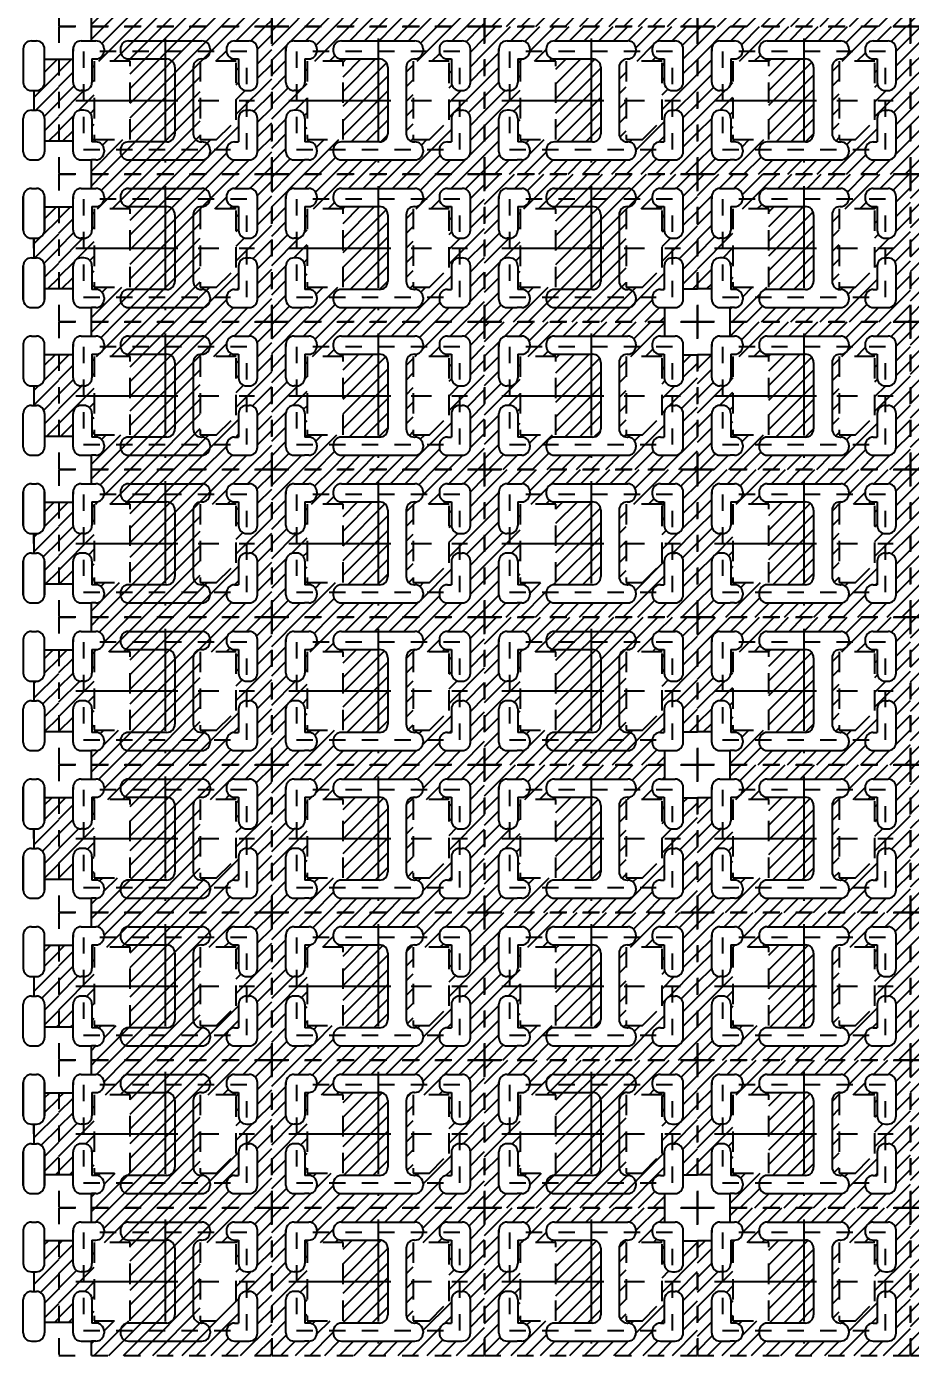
# Model space of a CAD drawing. Extents: x -1398 to -1114, y 27 to 158.
# Drawn here: x -1369.57 to -1364.15, y 110.47 to 118.61 of the extents above; entities that cross this region are included whole.
import ezdxf

# ---------------------------------------------------------------- set-up
doc = ezdxf.new("R2010")
doc.units = 0
doc.header["$LTSCALE"] = 0.5
for name, pattern in [('CENTER', [2, 1.25, -0.25, 0.25, -0.25]), ('HIDDEN', [0.375, 0.25, -0.125]), ('HIDDEN2', [0.1875, 0.125, -0.0625])]:
    doc.linetypes.add(name, pattern=pattern)
for name, color, linetype in [('B', 5, 'Continuous'), ('C', 1, 'CENTER'), ('DIM', 7, 'Continuous'), ('H', 4, 'HIDDEN'), ('hatch', 7, 'CENTER'), ('HATCH O-L', 7, 'HIDDEN2'), ('PACKAGE OL', 51, 'HIDDEN2'), ('圖', 7, 'Continuous')]:
    doc.layers.add(name, color=color, linetype=linetype)
doc.styles.get("Standard").update_dxf_attribs({"font": 'ROMANS.SHX'})
doc.dimstyles.new('DIM 1', dxfattribs={"dimtxt": 1.5, "dimasz": 1.5, "dimexe": 1.5, "dimexo": 1.5, "dimgap": 1.5, "dimtad": 0, "dimtih": 1, "dimtoh": 1, "dimdec": 4, "dimzin": 1, "dimdsep": 46, "dimtxsty": 'STANDARD', "dimcen": 1.5, "dimclrd": 256, "dimclre": 256, "dimclrt": 256, "dimadec": 0, "dimazin": 2, "dimtfac": 1, "dimtdec": 4, "dimtmove": 0, "dimatfit": 3, "dimfxl": 1, "dimarcsym": 0})

# ---------------------------------------------------------------- blocks, each defined once
blk = doc.blocks.new('*D8')
at = {"layer": 'Defpoints', "color": 0, "transparency": 16777216}
for p in [(51.7576, -773.8965), (9.0156, -811.3965), (22.5572, -811.3965)]:
    blk.add_point(p, dxfattribs=at)
at = {"layer": 'DIM', "lineweight": -2, "transparency": 16777216}
blk.add_line((21.0572, -811.3965), (9.0156, -811.3965), dxfattribs=at)
at = {"layer": 'DIM', "color": 0, "transparency": 16777216, "insert": (3.8013, -811.3965), "char_height": 1.5, "attachment_point": 5}
blk.add_mtext('37.500', dxfattribs=at)
blk = doc.blocks.new('*D11')
at = {"layer": 'Defpoints', "color": 0, "transparency": 16777216}
for p in [(51.7576, -773.8965), (9.1267, -797.6465), (17.8826, -797.6465)]:
    blk.add_point(p, dxfattribs=at)
at = {"layer": 'DIM', "lineweight": -2, "transparency": 16777216}
blk.add_line((16.3826, -797.6465), (9.1267, -797.6465), dxfattribs=at)
at = {"layer": 'DIM', "color": 0, "transparency": 16777216, "insert": (3.9124, -797.6465), "char_height": 1.5, "attachment_point": 5}
blk.add_mtext('23.750', dxfattribs=at)
blk = doc.blocks.new('*D12')
at = {"layer": 'Defpoints', "color": 0, "transparency": 16777216}
for p in [(51.7576, -773.8965), (8.9764, -803.8965), (17.8826, -803.8965)]:
    blk.add_point(p, dxfattribs=at)
at = {"layer": 'DIM', "lineweight": -2, "transparency": 16777216}
blk.add_line((16.3826, -803.8965), (8.9764, -803.8965), dxfattribs=at)
at = {"layer": 'DIM', "color": 0, "transparency": 16777216, "insert": (3.7621, -803.8965), "char_height": 1.5, "attachment_point": 5}
blk.add_mtext('30.000', dxfattribs=at)
blk = doc.blocks.new('*D13')
at = {"layer": 'Defpoints', "color": 0, "transparency": 16777216}
for p in [(51.7576, -773.8965), (8.8377, -818.8965), (17.8826, -818.8965)]:
    blk.add_point(p, dxfattribs=at)
at = {"layer": 'DIM', "lineweight": -2, "transparency": 16777216}
blk.add_line((16.3826, -818.8965), (8.8377, -818.8965), dxfattribs=at)
at = {"layer": 'DIM', "color": 0, "transparency": 16777216, "insert": (3.6234, -818.8965), "char_height": 1.5, "attachment_point": 5}
blk.add_mtext('45.000', dxfattribs=at)
blk = doc.blocks.new('*D14')
at = {"layer": 'Defpoints', "color": 0, "transparency": 16777216}
for p in [(51.7576, -773.8965), (9.1151, -825.1465), (17.8826, -825.1465)]:
    blk.add_point(p, dxfattribs=at)
at = {"layer": 'DIM', "lineweight": -2, "transparency": 16777216}
blk.add_line((16.3826, -825.1465), (9.1151, -825.1465), dxfattribs=at)
at = {"layer": 'DIM', "color": 0, "transparency": 16777216, "insert": (3.9008, -825.1465), "char_height": 1.5, "attachment_point": 5}
blk.add_mtext('51.250', dxfattribs=at)
blk = doc.blocks.new('*D15')
at = {"layer": 'Defpoints', "color": 0, "transparency": 16777216}
for p in [(51.7576, -773.8965), (8.9201, -841.1465), (17.8826, -841.1465)]:
    blk.add_point(p, dxfattribs=at)
at = {"layer": 'DIM', "lineweight": -2, "transparency": 16777216}
blk.add_line((16.3826, -841.1465), (8.9201, -841.1465), dxfattribs=at)
at = {"layer": 'DIM', "color": 0, "transparency": 16777216, "insert": (3.7416, -841.1465), "char_height": 1.5, "attachment_point": 5}
blk.add_mtext('67.250', dxfattribs=at)
blk = doc.blocks.new('*D16')
at = {"layer": 'Defpoints', "color": 0, "transparency": 16777216}
for p in [(51.7576, -773.8965), (9.1656, -848.8965), (50.7576, -848.8965)]:
    blk.add_point(p, dxfattribs=at)
at = {"layer": 'DIM', "lineweight": -2, "transparency": 16777216}
blk.add_line((49.2576, -848.8965), (9.1656, -848.8965), dxfattribs=at)
at = {"layer": 'DIM', "color": 0, "transparency": 16777216, "insert": (3.9513, -848.8965), "char_height": 1.5, "attachment_point": 5}
blk.add_mtext('75.000', dxfattribs=at)
blk = doc.blocks.new('*D30')
at = {"layer": 'Defpoints', "color": 0, "transparency": 16777216}
for p in [(51.7576, -773.8965), (18.7716, -850.3965), (8.9155, -851.7467)]:
    blk.add_point(p, dxfattribs=at)
at = {"layer": 'DIM', "lineweight": -2, "transparency": 16777216}
for p, q in [((14.9155, -850.3965), (11.9155, -851.7467)), ((17.2716, -850.3965), (14.9155, -850.3965)), ((11.9155, -851.7467), (8.9155, -851.7467))]:
    blk.add_line(p, q, dxfattribs=at)
at = {"layer": 'DIM', "transparency": 16777216, "insert": (3.7012, -851.7467), "char_height": 1.5, "attachment_point": 5}
blk.add_mtext('76.500', dxfattribs=at)
blk = doc.blocks.new('DFN1006-2L PACKAGE')
at = {"layer": 'hatch'}
h = blk.add_hatch(dxfattribs=at)
h.set_pattern_fill('ANSI31', color=256, scale=0.02)
h.set_pattern_definition([(45, (528.53349, -41.65396), (-0.0449012806, 0.0449012806), [])])
h.paths.add_polyline_path([(1.2048, 0.1016), (-0.1, 0.1016), (-0.1, -0.8032), (1.2048, -0.8032)])
h.paths.add_polyline_path([(0.0374, -0.4108), (0.0534, -0.4108, -0.414214), (0.1034, -0.4608), (0.1034, -0.6048), (0.1274, -0.6048, -0.414214), (0.1774, -0.6548), (0.1774, -0.6658, -0.414214), (0.1274, -0.7158), (0.1, -0.7158), (0.0374, -0.7158, -0.414214), (-0.0126, -0.6658), (-0.0126, -0.4608, -0.414214)], flags=16)
h.paths.add_polyline_path([(-0.0126, -0.2408), (-0.0126, -0.0358, -0.414214), (0.0374, 0.0142), (0.1274, 0.0142, -0.414214), (0.1774, -0.0358), (0.1774, -0.0468, -0.414214), (0.1274, -0.0968), (0.1034, -0.0968), (0.1034, -0.2408, -0.414214), (0.0534, -0.2908), (0.0374, -0.2908, -0.414214)], flags=16)
h.paths.add_polyline_path([(0.1174, -0.1108), (0.3374, -0.1108), (0.3374, -0.5908), (0.1174, -0.5908)], flags=16)
h.paths.add_polyline_path([(0.3274, -0.6048), (0.5614, -0.6048, 0.414214), (0.6114, -0.5548), (0.6114, -0.1468, 0.414214), (0.5614, -0.0968), (0.3274, -0.0968, -0.414214), (0.2774, -0.0468), (0.2774, -0.0358, -0.414214), (0.3274, 0.0142), (0.7774, 0.0142, -0.414214), (0.8274, -0.0358), (0.8274, -0.0468, -0.414214), (0.7774, -0.0968), (0.7744, -0.0968, 0.414214), (0.7244, -0.1468), (0.7244, -0.5548, 0.423299), (0.7759, -0.6048, -0.423025), (0.8274, -0.6548), (0.8274, -0.6658, -0.414214), (0.7774, -0.7158), (0.3274, -0.7158, -0.414214), (0.2774, -0.6658), (0.2774, -0.6548, -0.414214)], flags=16)
h.paths.add_polyline_path([(0.7674, -0.1108), (0.9874, -0.1108), (0.9874, -0.4706), (0.8674, -0.5906), (0.7674, -0.5906)], flags=16)
h.paths.add_polyline_path([(0.9774, -0.6048), (1.0014, -0.6048), (1.0014, -0.4608, -0.414214), (1.0514, -0.4108), (1.0674, -0.4108, -0.414214), (1.1174, -0.4608), (1.1174, -0.6658, -0.414214), (1.0674, -0.7158), (1.0048, -0.7158), (0.9774, -0.7158, -0.414214), (0.9274, -0.6658), (0.9274, -0.6548, -0.414214)], flags=16)
h.paths.add_polyline_path([(0.9274, -0.0468), (0.9274, -0.0358, -0.414214), (0.9774, 0.0142), (1.0674, 0.0142, -0.414214), (1.1174, -0.0358), (1.1174, -0.2408, -0.414214), (1.0674, -0.2908), (1.0514, -0.2908, -0.414214), (1.0014, -0.2408), (1.0014, -0.0968), (0.9774, -0.0968, -0.414214)], flags=16)
at = {"layer": 'B'}
for p, q in [((0.0374, 0.0142), (0.1274, 0.0142)), ((0.3274, 0.0142), (0.7774, 0.0142)), ((0.9774, 0.0142), (1.0674, 0.0142)), ((-0.0126, -0.2408), (-0.0126, -0.0358)), ((-0.0126, -0.0358), (-0.0126, -0.05)), ((0.1774, -0.0358), (0.1774, -0.0468)), ((0.2774, -0.0358), (0.2774, -0.0468)), ((0.8274, -0.0358), (0.8274, -0.0468)), ((0.9274, -0.0358), (0.9274, -0.0468)), ((1.1174, -0.2408), (1.1174, -0.0358)), ((0.1034, -0.0968), (0.1034, -0.2408)), ((0.1034, -0.0968), (0.1274, -0.0968)), ((0.3274, -0.0968), (0.5614, -0.0968)), ((0.6114, -0.1468), (0.6114, -0.5548)), ((0.7244, -0.1468), (0.7244, -0.5548)), ((0.7744, -0.0968), (0.7774, -0.0968)), ((0.9774, -0.0968), (1.0014, -0.0968)), ((1.0014, -0.0968), (1.0014, -0.2408)), ((0.0534, -0.2908), (0.0374, -0.2908)), ((0.0524, -0.2908), (0.0524, -0.2908)), ((1.0514, -0.2908), (1.0674, -0.2908)), ((1.0524, -0.2908), (1.0524, -0.2908)), ((-0.0126, -0.6658), (-0.0126, -0.4608)), ((0.0534, -0.4108), (0.0374, -0.4108)), ((0.0524, -0.4108), (0.0524, -0.4108)), ((0.1034, -0.4608), (0.1034, -0.6048)), ((1.0014, -0.4608), (1.0014, -0.6048)), ((1.0514, -0.4108), (1.0674, -0.4108)), ((1.0524, -0.4108), (1.0524, -0.4108)), ((1.1174, -0.6658), (1.1174, -0.4608)), ((0.1274, -0.6048), (0.1034, -0.6048)), ((0.5614, -0.6048), (0.3274, -0.6048)), ((0.7744, -0.6048), (0.7774, -0.6048)), ((0.9774, -0.6048), (1.0014, -0.6048)), ((0.0374, -0.7158), (0.1, -0.7158)), ((0.1274, -0.7158), (0.1, -0.7158)), ((0.1774, -0.6548), (0.1774, -0.6658)), ((0.2774, -0.6548), (0.2774, -0.6658)), ((0.3274, -0.7158), (0.7774, -0.7158)), ((0.8274, -0.6548), (0.8274, -0.6658)), ((0.9274, -0.6548), (0.9274, -0.6658)), ((0.9774, -0.7158), (1.0048, -0.7158)), ((1.0048, -0.7158), (1.0674, -0.7158))]:
    blk.add_line(p, q, dxfattribs=at)
for centre, start, end in [((0.0374, -0.0358), 90, 180), ((0.1274, -0.0358), 0, 90), ((0.3274, -0.0358), 90, 180), ((0.7774, -0.0358), 0, 90), ((0.9774, -0.0358), 90, 180), ((1.0674, -0.0358), 0, 90), ((0.1274, -0.0468), 270, 0), ((0.3274, -0.0468), 180, 270), ((0.7774, -0.0468), 270, 0), ((0.9774, -0.0468), 180, 270), ((0.5614, -0.1468), 0, 90), ((0.7744, -0.1468), 90, 180), ((0.0374, -0.2408), 180, 270), ((0.0534, -0.2408), 270, 0), ((1.0514, -0.2408), 180, 270), ((1.0674, -0.2408), 270, 0), ((0.0374, -0.4608), 90, 180), ((0.0534, -0.4608), 0, 90), ((1.0514, -0.4608), 90, 180), ((1.0674, -0.4608), 0, 90), ((0.5614, -0.5548), 270, 0), ((0.7744, -0.5548), 180, 270), ((0.1274, -0.6548), 0, 90), ((0.3274, -0.6548), 90, 180), ((0.7774, -0.6548), 0, 90), ((0.9774, -0.6548), 90, 180), ((0.0374, -0.6658), 180, 270), ((0.1274, -0.6658), 270, 0), ((0.3274, -0.6658), 180, 270), ((0.7774, -0.6658), 270, 0), ((0.9774, -0.6658), 180, 270), ((1.0674, -0.6658), 270, 0)]:
    blk.add_arc(centre, 0.05, start, end, dxfattribs=at)
at = {"layer": 'C'}
for p, q in [((0.5524, 0.0294), (0.5524, -0.731)), ((0.0048, -0.3508), (1.1, -0.3508))]:
    blk.add_line(p, q, dxfattribs=at)
at = {"layer": 'H'}
for points in [[(0.3374, -0.5908), (0.3374, -0.1108), (0.1174, -0.1108), (0.1174, -0.5908)], [(0.8674, -0.5906), (0.9874, -0.4706), (0.9874, -0.1108), (0.7674, -0.1108), (0.7674, -0.5906)]]:
    blk.add_lwpolyline(points, close=True, dxfattribs=at)
at = {"layer": 'HATCH O-L'}
blk.add_lwpolyline([(-0.1, 0.1016), (-0.1, -0.8032), (1.2048, -0.8032), (1.2048, 0.1016), (-0.1, 0.1016)], dxfattribs=at)
at = {"layer": 'PACKAGE OL'}
blk.add_lwpolyline([(1.0524, -0.6508), (1.0524, -0.0508), (0.0524, -0.0508), (0.0524, -0.6508)], close=True, dxfattribs=at)
blk = doc.blocks.new('DFN1006-2L VER BAR')
at = {"layer": 'hatch'}
h = blk.add_hatch(dxfattribs=at)
h.set_pattern_fill('ANSI31', color=256, scale=0.02)
h.set_pattern_definition([(45, (1371.827285, -129.640526), (-0.0449012806, 0.0449012806), [])])
h.paths.add_polyline_path([(2.4548, 0.5298), (2.3674, 0.5298), (2.3674, 0.389, -0.414214), (2.3174, 0.339), (2.3024, 0.339), (2.3024, 0.219), (2.3174, 0.219, -0.414214), (2.3674, 0.169), (2.3674, 0.0282), (2.4548, 0.0282)])
h.paths.add_polyline_path([(2.4548, -0.375), (2.3674, -0.375), (2.3674, -0.5158, -0.414214), (2.3174, -0.5658), (2.3024, -0.5658), (2.3024, -0.6858), (2.3174, -0.6858, -0.414214), (2.3674, -0.7358), (2.3674, -0.8766), (2.4548, -0.8766)])
h.paths.add_polyline_path([(2.4548, -1.2798), (2.3674, -1.2798), (2.3674, -1.4206, -0.414214), (2.3174, -1.4706), (2.3024, -1.4706), (2.3024, -1.5906), (2.3174, -1.5906, -0.414214), (2.3674, -1.6406), (2.3674, -1.7814), (2.4548, -1.7814)])
at = {"layer": 'B'}
for p, q in [((2.2374, 0.594), (2.2374, 0.389)), ((2.2874, 0.644), (2.3174, 0.644)), ((2.3674, 0.594), (2.3674, 0.389)), ((2.2874, 0.339), (2.3174, 0.339)), ((2.3024, 0.279), (2.3024, 0.339)), ((2.2374, 0.169), (2.2374, -0.036)), ((2.2874, 0.219), (2.3174, 0.219)), ((2.3674, 0.169), (2.3674, -0.036)), ((0, -1.3516), (0, 0.1)), ((0.5, 0.1), (0, 0.1)), ((0.5, -1.3516), (0.5, 0.1)), ((-0.25, 0.0016), (-1, 0.0016)), ((-1, -0.3484), (-1, 0.0016)), ((-0.25, -0.3484), (-0.25, 0.0016)), ((0.9, 0.0016), (1.4, 0.0016)), ((2.2874, -0.086), (2.3174, -0.086)), ((2.2374, -0.3108), (2.2374, -0.5158)), ((2.2874, -0.2608), (2.3174, -0.2608)), ((2.3674, -0.5158), (2.3674, -0.3108)), ((-0.25, -0.3484), (-1, -0.3484)), ((0.9, -0.3484), (1.4, -0.3484)), ((1.9548, -0.5158), (0.9, -0.5158)), ((0.9, -0.5158), (0.9, -0.7358)), ((1.9548, -0.5158), (1.9548, -0.7358)), ((2.2874, -0.5658), (2.3174, -0.5658)), ((2.2874, -0.6858), (2.3174, -0.6858)), ((1.9548, -0.7358), (0.9, -0.7358)), ((2.2374, -0.9408), (2.2374, -0.7358)), ((2.3674, -0.7358), (2.3674, -0.9408)), ((-1, -1.2532), (-1, -0.9032)), ((-0.25, -0.9032), (-1, -0.9032)), ((-0.25, -1.2532), (-0.25, -0.9032)), ((0.9, -0.9032), (1.4, -0.9032)), ((2.2874, -0.9908), (2.3174, -0.9908)), ((2.2374, -1.4206), (2.2374, -1.2156)), ((2.2874, -1.1656), (2.3174, -1.1656)), ((2.3674, -1.4206), (2.3674, -1.2156)), ((-0.25, -1.2532), (-1, -1.2532)), ((0.9, -1.2532), (1.4, -1.2532)), ((0.5, -1.3516), (0, -1.3516)), ((2.2874, -1.4706), (2.3174, -1.4706)), ((2.2874, -1.5906), (2.3174, -1.5906)), ((2.2374, -1.8456), (2.2374, -1.6406)), ((2.3674, -1.8456), (2.3674, -1.6406)), ((2.2874, -1.8956), (2.3174, -1.8956))]:
    blk.add_line(p, q, dxfattribs=at)
for centre, radius, start, end in [((2.2874, 0.594), 0.05, 90, 180), ((2.3174, 0.594), 0.05, 0, 90), ((2.3174, 0.594), 0.05, 0, 90), ((2.2874, 0.389), 0.05, 180, 270), ((2.3174, 0.389), 0.05, 270, 0), ((2.2874, 0.169), 0.05, 90, 180), ((2.3174, 0.169), 0.05, 0, 90), ((0.9, -0.1734), 0.175, 90, 270), ((1.4, -0.1734), 0.175, 270, 90), ((2.2874, -0.036), 0.05, 180, 270), ((2.3174, -0.036), 0.05, 270, 0), ((2.2874, -0.3108), 0.05, 90, 180), ((2.3174, -0.3108), 0.05, 0, 90), ((2.2874, -0.5158), 0.05, 180, 270), ((2.3174, -0.5158), 0.05, 270, 0), ((2.2874, -0.7358), 0.05, 90, 180), ((2.3174, -0.7358), 0.05, 0, 90), ((0.9, -1.0782), 0.175, 90, 270), ((1.4, -1.0782), 0.175, 270, 90), ((2.2874, -0.9408), 0.05, 180, 270), ((2.3174, -0.9408), 0.05, 270, 0), ((2.2874, -1.2156), 0.05, 90, 180), ((2.3174, -1.2156), 0.05, 0, 90), ((2.2874, -1.4206), 0.05, 180, 270), ((2.3174, -1.4206), 0.05, 270, 0), ((2.2874, -1.6406), 0.05, 90, 180), ((2.3174, -1.6406), 0.05, 0, 90), ((2.2874, -1.8456), 0.05, 180, 270), ((2.3174, -1.8456), 0.05, 270, 0), ((2.3174, -1.8456), 0.05, 270, 0)]:
    blk.add_arc(centre, radius, start, end, dxfattribs=at)
at = {"layer": 'H'}
for p, q in [((2.4548, 0.5298), (2.3674, 0.5298)), ((2.3024, 0.339), (2.3024, 0.219)), ((2.4548, 0.0282), (2.3674, 0.0282)), ((2.4548, -0.375), (2.3674, -0.375)), ((2.3024, -0.5658), (2.3024, -0.6858)), ((2.4548, -0.8766), (2.3674, -0.8766)), ((2.4548, -1.2798), (2.3674, -1.2798)), ((2.3024, -1.4706), (2.3024, -1.5906)), ((2.4548, -1.7814), (2.3674, -1.7814))]:
    blk.add_line(p, q, dxfattribs=at)
blk = doc.blocks.new('2 R- SIDE CROSS REF')
at = {"layer": 'hatch'}
h = blk.add_hatch(dxfattribs=at)
h.set_pattern_fill('ANSI31', color=256, scale=0.02)
h.set_pattern_definition([(45, (581.53627, -36.8985), (-0.0449012806, 0.0449012806), [])])
h.paths.add_polyline_path([(-0.4524, 0.4524), (-0.4524, 0.365), (-0.425, 0.365, -0.414214), (-0.375, 0.315), (-0.375, 0.304, -0.414214), (-0.425, 0.254), (-0.449, 0.254), (-0.449, 0.11, -0.414214), (-0.499, 0.06), (-0.515, 0.06, -0.414214), (-0.565, 0.11), (-0.565, 0.2508), (-0.6524, 0.2508), (-0.6524, -0.2508), (-0.565, -0.2508), (-0.565, -0.11, -0.414214), (-0.515, -0.06), (-0.499, -0.06, -0.414214), (-0.449, -0.11), (-0.449, -0.254), (-0.425, -0.254, -0.414214), (-0.375, -0.304), (-0.375, -0.315, -0.414214), (-0.425, -0.365), (-0.4524, -0.365), (-0.4524, -0.4524), (0.6524, -0.4524), (0.6524, 0.4524)])
h.paths.add_polyline_path([(-0.215, 0.24), (-0.215, -0.24), (-0.435, -0.24), (-0.435, 0.24)], flags=16)
h.paths.add_polyline_path([(0.215, 0.24), (0.435, 0.24), (0.435, -0.1197), (0.315, -0.2397), (0.215, -0.2397)], flags=16)
h.paths.add_polyline_path([(0.425, 0.365), (0.515, 0.365, -0.414214), (0.565, 0.315), (0.565, 0.11, -0.414214), (0.515, 0.06), (0.499, 0.06, -0.414214), (0.449, 0.11), (0.449, 0.254), (0.425, 0.254, -0.414214), (0.375, 0.304), (0.375, 0.315, -0.414214)], flags=16)
h.paths.add_polyline_path([(0.499, -0.06), (0.515, -0.06, -0.414214), (0.565, -0.11), (0.565, -0.315, -0.414214), (0.515, -0.365), (0.4524, -0.365), (0.425, -0.365, -0.414214), (0.375, -0.315), (0.375, -0.304, -0.414214), (0.425, -0.254), (0.449, -0.254), (0.449, -0.11, -0.414214)], flags=16)
at = {"layer": 'B'}
for p, q in [((-0.515, 0.365), (-0.425, 0.365)), ((-0.225, 0.365), (0.225, 0.365)), ((0.425, 0.365), (0.515, 0.365)), ((-0.565, 0.11), (-0.565, 0.315)), ((-0.565, 0.315), (-0.565, 0.3008)), ((-0.449, 0.254), (-0.449, 0.11)), ((-0.449, 0.254), (-0.425, 0.254)), ((-0.375, 0.315), (-0.375, 0.304)), ((-0.275, 0.315), (-0.275, 0.304)), ((-0.225, 0.254), (0.009, 0.254)), ((0.222, 0.254), (0.225, 0.254)), ((0.275, 0.315), (0.275, 0.304)), ((0.375, 0.315), (0.375, 0.304)), ((0.425, 0.254), (0.449, 0.254)), ((0.449, 0.254), (0.449, 0.11)), ((0.565, 0.11), (0.565, 0.315)), ((0.059, 0.204), (0.059, -0.204)), ((0.172, 0.204), (0.172, -0.204)), ((-0.499, 0.06), (-0.515, 0.06)), ((-0.5, 0.06), (-0.5, 0.06)), ((0.499, 0.06), (0.515, 0.06)), ((0.5, 0.06), (0.5, 0.06)), ((-0.499, -0.06), (-0.515, -0.06)), ((-0.5, -0.06), (-0.5, -0.06)), ((0.499, -0.06), (0.515, -0.06)), ((0.5, -0.06), (0.5, -0.06)), ((-0.565, -0.315), (-0.565, -0.11)), ((-0.449, -0.11), (-0.449, -0.254)), ((0.449, -0.11), (0.449, -0.254)), ((0.565, -0.315), (0.565, -0.11)), ((-0.425, -0.254), (-0.449, -0.254)), ((-0.375, -0.304), (-0.375, -0.315)), ((-0.275, -0.304), (-0.275, -0.315)), ((0.009, -0.254), (-0.225, -0.254)), ((0.222, -0.254), (0.225, -0.254)), ((0.275, -0.304), (0.275, -0.315)), ((0.375, -0.304), (0.375, -0.315)), ((0.425, -0.254), (0.449, -0.254)), ((-0.515, -0.365), (-0.4524, -0.365)), ((-0.425, -0.365), (-0.4524, -0.365)), ((-0.225, -0.365), (0.225, -0.365)), ((0.425, -0.365), (0.4524, -0.365)), ((0.4524, -0.365), (0.515, -0.365))]:
    blk.add_line(p, q, dxfattribs=at)
for centre, start, end in [((-0.515, 0.315), 90, 180), ((-0.425, 0.315), 0, 90), ((-0.225, 0.315), 90, 180), ((0.225, 0.315), 0, 90), ((0.425, 0.315), 90, 180), ((0.515, 0.315), 0, 90), ((-0.425, 0.304), 270, 0), ((-0.225, 0.304), 180, 270), ((0.009, 0.204), 0, 90), ((0.222, 0.204), 90, 180), ((0.225, 0.304), 270, 0), ((0.425, 0.304), 180, 270), ((-0.515, 0.11), 180, 270), ((-0.499, 0.11), 270, 0), ((0.499, 0.11), 180, 270), ((0.515, 0.11), 270, 0), ((-0.515, -0.11), 90, 180), ((-0.499, -0.11), 0, 90), ((0.499, -0.11), 90, 180), ((0.515, -0.11), 0, 90), ((0.009, -0.204), 270, 0), ((0.222, -0.204), 180, 270), ((-0.515, -0.315), 180, 270), ((-0.425, -0.304), 0, 90), ((-0.425, -0.315), 270, 0), ((-0.225, -0.304), 90, 180), ((-0.225, -0.315), 180, 270), ((0.225, -0.304), 0, 90), ((0.225, -0.315), 270, 0), ((0.425, -0.304), 90, 180), ((0.425, -0.315), 180, 270), ((0.515, -0.315), 270, 0)]:
    blk.add_arc(centre, 0.05, start, end, dxfattribs=at)
at = {"layer": 'C'}
for p, q in [((0, 0.3802), (0, -0.3802)), ((-0.5476, 0), (0.5476, 0))]:
    blk.add_line(p, q, dxfattribs=at)
at = {"layer": 'H', "color": 6}
for p, q in [((-0.4524, 0.365), (-0.4524, 0.4524)), ((-0.565, 0.2508), (-0.6524, 0.2508)), ((-0.565, -0.2508), (-0.6524, -0.2508)), ((-0.4524, -0.4524), (-0.4524, -0.365))]:
    blk.add_line(p, q, dxfattribs=at)
at = {"layer": 'H'}
for points in [[(-0.215, -0.24), (-0.215, 0.24), (-0.435, 0.24), (-0.435, -0.24)], [(0.315, -0.2397), (0.435, -0.1197), (0.435, 0.24), (0.215, 0.24), (0.215, -0.2397)]]:
    blk.add_lwpolyline(points, close=True, dxfattribs=at)
at = {"layer": 'HATCH O-L'}
blk.add_lwpolyline([(-0.6524, 0.4524), (-0.6524, -0.4524), (0.6524, -0.4524), (0.6524, 0.4524), (-0.6524, 0.4524)], dxfattribs=at)
at = {"layer": 'PACKAGE OL'}
blk.add_lwpolyline([(0.5, -0.3), (0.5, 0.3), (-0.5, 0.3), (-0.5, -0.3)], close=True, dxfattribs=at)
blk = doc.blocks.new('UPPER RIGHT CROSS')
at = {"layer": 'hatch'}
h = blk.add_hatch(dxfattribs=at)
h.set_pattern_fill('ANSI31', color=256, scale=0.02)
h.set_pattern_definition([(45, (579.97371, -40.20884), (-0.0449012806, 0.0449012806), [])])
h.paths.add_polyline_path([(-0.6524, 0.4524), (-0.6524, -0.4524), (0.6524, -0.4524), (0.6524, 0.2508), (0.565, 0.2508), (0.565, 0.11, -0.414214), (0.515, 0.06), (0.499, 0.06, -0.414214), (0.449, 0.11), (0.449, 0.254), (0.425, 0.254, -0.414214), (0.375, 0.304), (0.375, 0.315, -0.414214), (0.425, 0.365), (0.4524, 0.365), (0.4524, 0.4524)])
h.paths.add_polyline_path([(-0.375, 0.315), (-0.375, 0.304, -0.414214), (-0.425, 0.254), (-0.449, 0.254), (-0.449, 0.11, -0.414214), (-0.499, 0.06), (-0.515, 0.06, -0.414214), (-0.565, 0.11), (-0.565, 0.315, -0.414214), (-0.515, 0.365), (-0.425, 0.365, -0.414214)], flags=16)
h.paths.add_polyline_path([(-0.225, 0.365), (0.225, 0.365, -0.414214), (0.275, 0.315), (0.275, 0.304, -0.414214), (0.225, 0.254), (0.222, 0.254, 0.414214), (0.172, 0.204), (0.172, -0.204, 0.423299), (0.2235, -0.254, -0.423025), (0.275, -0.304), (0.275, -0.315, -0.414214), (0.225, -0.365), (-0.225, -0.365, -0.414214), (-0.275, -0.315), (-0.275, -0.304, -0.414214), (-0.225, -0.254), (0.009, -0.254, 0.414214), (0.059, -0.204), (0.059, 0.204, 0.414214), (0.009, 0.254), (-0.225, 0.254, -0.414214), (-0.275, 0.304), (-0.275, 0.315, -0.414214)], flags=16)
h.paths.add_polyline_path([(-0.215, 0.24), (-0.215, -0.24), (-0.435, -0.24), (-0.435, 0.24)], flags=16)
h.paths.add_polyline_path([(-0.449, -0.11), (-0.449, -0.254), (-0.425, -0.254, -0.414214), (-0.375, -0.304), (-0.375, -0.315, -0.414214), (-0.425, -0.365), (-0.4524, -0.365), (-0.515, -0.365, -0.414214), (-0.565, -0.315), (-0.565, -0.11, -0.414214), (-0.515, -0.06), (-0.499, -0.06, -0.414214)], flags=16)
h.paths.add_polyline_path([(0.215, 0.24), (0.435, 0.24), (0.435, -0.1197), (0.315, -0.2397), (0.215, -0.2397)], flags=16)
h.paths.add_polyline_path([(0.499, -0.06), (0.515, -0.06, -0.414214), (0.565, -0.11), (0.565, -0.315, -0.414214), (0.515, -0.365), (0.4524, -0.365), (0.425, -0.365, -0.414214), (0.375, -0.315), (0.375, -0.304, -0.414214), (0.425, -0.254), (0.449, -0.254), (0.449, -0.11, -0.414214)], flags=16)
at = {"layer": 'B'}
for p, q in [((-0.515, 0.365), (-0.425, 0.365)), ((-0.225, 0.365), (0.225, 0.365)), ((0.425, 0.365), (0.515, 0.365)), ((-0.565, 0.11), (-0.565, 0.315)), ((-0.565, 0.315), (-0.565, 0.3008)), ((-0.449, 0.254), (-0.449, 0.11)), ((-0.449, 0.254), (-0.425, 0.254)), ((-0.375, 0.315), (-0.375, 0.304)), ((-0.275, 0.315), (-0.275, 0.304)), ((-0.225, 0.254), (0.009, 0.254)), ((0.222, 0.254), (0.225, 0.254)), ((0.275, 0.315), (0.275, 0.304)), ((0.375, 0.315), (0.375, 0.304)), ((0.425, 0.254), (0.449, 0.254)), ((0.449, 0.254), (0.449, 0.11)), ((0.565, 0.11), (0.565, 0.315)), ((0.059, 0.204), (0.059, -0.204)), ((0.172, 0.204), (0.172, -0.204)), ((-0.499, 0.06), (-0.515, 0.06)), ((-0.5, 0.06), (-0.5, 0.06)), ((0.499, 0.06), (0.515, 0.06)), ((0.5, 0.06), (0.5, 0.06)), ((-0.499, -0.06), (-0.515, -0.06)), ((-0.5, -0.06), (-0.5, -0.06)), ((0.499, -0.06), (0.515, -0.06)), ((0.5, -0.06), (0.5, -0.06)), ((-0.565, -0.315), (-0.565, -0.11)), ((-0.449, -0.11), (-0.449, -0.254)), ((0.449, -0.11), (0.449, -0.254)), ((0.565, -0.315), (0.565, -0.11)), ((-0.425, -0.254), (-0.449, -0.254)), ((-0.375, -0.304), (-0.375, -0.315)), ((-0.275, -0.304), (-0.275, -0.315)), ((0.009, -0.254), (-0.225, -0.254)), ((0.222, -0.254), (0.225, -0.254)), ((0.275, -0.304), (0.275, -0.315)), ((0.375, -0.304), (0.375, -0.315)), ((0.425, -0.254), (0.449, -0.254)), ((-0.515, -0.365), (-0.4524, -0.365)), ((-0.425, -0.365), (-0.4524, -0.365)), ((-0.225, -0.365), (0.225, -0.365)), ((0.425, -0.365), (0.4524, -0.365)), ((0.4524, -0.365), (0.515, -0.365))]:
    blk.add_line(p, q, dxfattribs=at)
for centre, start, end in [((-0.515, 0.315), 90, 180), ((-0.425, 0.315), 0, 90), ((-0.225, 0.315), 90, 180), ((0.225, 0.315), 0, 90), ((0.425, 0.315), 90, 180), ((0.515, 0.315), 0, 90), ((-0.425, 0.304), 270, 0), ((-0.225, 0.304), 180, 270), ((0.009, 0.204), 0, 90), ((0.222, 0.204), 90, 180), ((0.225, 0.304), 270, 0), ((0.425, 0.304), 180, 270), ((-0.515, 0.11), 180, 270), ((-0.499, 0.11), 270, 0), ((0.499, 0.11), 180, 270), ((0.515, 0.11), 270, 0), ((-0.515, -0.11), 90, 180), ((-0.499, -0.11), 0, 90), ((0.499, -0.11), 90, 180), ((0.515, -0.11), 0, 90), ((0.009, -0.204), 270, 0), ((0.222, -0.204), 180, 270), ((-0.515, -0.315), 180, 270), ((-0.425, -0.304), 0, 90), ((-0.425, -0.315), 270, 0), ((-0.225, -0.304), 90, 180), ((-0.225, -0.315), 180, 270), ((0.225, -0.304), 0, 90), ((0.225, -0.315), 270, 0), ((0.425, -0.304), 90, 180), ((0.425, -0.315), 180, 270), ((0.515, -0.315), 270, 0)]:
    blk.add_arc(centre, 0.05, start, end, dxfattribs=at)
at = {"layer": 'C'}
for p, q in [((0, 0.3802), (0, -0.3802)), ((-0.5476, 0), (0.5476, 0))]:
    blk.add_line(p, q, dxfattribs=at)
at = {"layer": 'H', "color": 6}
for p, q in [((0.4524, 0.365), (0.4524, 0.4524)), ((0.565, 0.2508), (0.6524, 0.2508))]:
    blk.add_line(p, q, dxfattribs=at)
at = {"layer": 'H'}
for points in [[(-0.215, -0.24), (-0.215, 0.24), (-0.435, 0.24), (-0.435, -0.24)], [(0.315, -0.2397), (0.435, -0.1197), (0.435, 0.24), (0.215, 0.24), (0.215, -0.2397)]]:
    blk.add_lwpolyline(points, close=True, dxfattribs=at)
at = {"layer": 'HATCH O-L'}
blk.add_lwpolyline([(-0.6524, 0.4524), (-0.6524, -0.4524), (0.6524, -0.4524), (0.6524, 0.4524), (-0.6524, 0.4524)], dxfattribs=at)
at = {"layer": 'PACKAGE OL'}
blk.add_lwpolyline([(0.5, -0.3), (0.5, 0.3), (-0.5, 0.3), (-0.5, -0.3)], close=True, dxfattribs=at)
blk = doc.blocks.new('UPPER LEFT CROSS')
at = {"layer": 'hatch'}
h = blk.add_hatch(dxfattribs=at)
h.set_pattern_fill('ANSI31', color=256, scale=0.02)
h.set_pattern_definition([(45, (581.53627, -40.20884), (-0.0449012806, 0.0449012806), [])])
h.paths.add_polyline_path([(-0.4524, 0.4524), (-0.4524, 0.365), (-0.425, 0.365, -0.414214), (-0.375, 0.315), (-0.375, 0.304, -0.414214), (-0.425, 0.254), (-0.449, 0.254), (-0.449, 0.11, -0.414214), (-0.499, 0.06), (-0.515, 0.06, -0.414214), (-0.565, 0.11), (-0.565, 0.2508), (-0.6524, 0.2508), (-0.6524, -0.4524), (0.6524, -0.4524), (0.6524, 0.4524)])
h.paths.add_polyline_path([(-0.225, 0.365), (0.225, 0.365, -0.414214), (0.275, 0.315), (0.275, 0.304, -0.414214), (0.225, 0.254), (0.222, 0.254, 0.414214), (0.172, 0.204), (0.172, -0.204, 0.423299), (0.2235, -0.254, -0.423025), (0.275, -0.304), (0.275, -0.315, -0.414214), (0.225, -0.365), (-0.225, -0.365, -0.414214), (-0.275, -0.315), (-0.275, -0.304, -0.414214), (-0.225, -0.254), (0.009, -0.254, 0.414214), (0.059, -0.204), (0.059, 0.204, 0.414214), (0.009, 0.254), (-0.225, 0.254, -0.414214), (-0.275, 0.304), (-0.275, 0.315, -0.414214)], flags=16)
h.paths.add_polyline_path([(-0.215, 0.24), (-0.215, -0.24), (-0.435, -0.24), (-0.435, 0.24)], flags=16)
h.paths.add_polyline_path([(-0.449, -0.11), (-0.449, -0.254), (-0.425, -0.254, -0.414214), (-0.375, -0.304), (-0.375, -0.315, -0.414214), (-0.425, -0.365), (-0.4524, -0.365), (-0.515, -0.365, -0.414214), (-0.565, -0.315), (-0.565, -0.11, -0.414214), (-0.515, -0.06), (-0.499, -0.06, -0.414214)], flags=16)
h.paths.add_polyline_path([(0.215, 0.24), (0.435, 0.24), (0.435, -0.1197), (0.315, -0.2397), (0.215, -0.2397)], flags=16)
h.paths.add_polyline_path([(0.425, 0.365), (0.515, 0.365, -0.414214), (0.565, 0.315), (0.565, 0.11, -0.414214), (0.515, 0.06), (0.499, 0.06, -0.414214), (0.449, 0.11), (0.449, 0.254), (0.425, 0.254, -0.414214), (0.375, 0.304), (0.375, 0.315, -0.414214)], flags=16)
h.paths.add_polyline_path([(0.499, -0.06), (0.515, -0.06, -0.414214), (0.565, -0.11), (0.565, -0.315, -0.414214), (0.515, -0.365), (0.4524, -0.365), (0.425, -0.365, -0.414214), (0.375, -0.315), (0.375, -0.304, -0.414214), (0.425, -0.254), (0.449, -0.254), (0.449, -0.11, -0.414214)], flags=16)
at = {"layer": 'B'}
for p, q in [((-0.515, 0.365), (-0.425, 0.365)), ((-0.225, 0.365), (0.225, 0.365)), ((0.425, 0.365), (0.515, 0.365)), ((-0.565, 0.11), (-0.565, 0.315)), ((-0.565, 0.315), (-0.565, 0.3008)), ((-0.449, 0.254), (-0.449, 0.11)), ((-0.449, 0.254), (-0.425, 0.254)), ((-0.375, 0.315), (-0.375, 0.304)), ((-0.275, 0.315), (-0.275, 0.304)), ((-0.225, 0.254), (0.009, 0.254)), ((0.222, 0.254), (0.225, 0.254)), ((0.275, 0.315), (0.275, 0.304)), ((0.375, 0.315), (0.375, 0.304)), ((0.425, 0.254), (0.449, 0.254)), ((0.449, 0.254), (0.449, 0.11)), ((0.565, 0.11), (0.565, 0.315)), ((0.059, 0.204), (0.059, -0.204)), ((0.172, 0.204), (0.172, -0.204)), ((-0.499, 0.06), (-0.515, 0.06)), ((-0.5, 0.06), (-0.5, 0.06)), ((0.499, 0.06), (0.515, 0.06)), ((0.5, 0.06), (0.5, 0.06)), ((-0.499, -0.06), (-0.515, -0.06)), ((-0.5, -0.06), (-0.5, -0.06)), ((0.499, -0.06), (0.515, -0.06)), ((0.5, -0.06), (0.5, -0.06)), ((-0.565, -0.315), (-0.565, -0.11)), ((-0.449, -0.11), (-0.449, -0.254)), ((0.449, -0.11), (0.449, -0.254)), ((0.565, -0.315), (0.565, -0.11)), ((-0.425, -0.254), (-0.449, -0.254)), ((-0.375, -0.304), (-0.375, -0.315)), ((-0.275, -0.304), (-0.275, -0.315)), ((0.009, -0.254), (-0.225, -0.254)), ((0.222, -0.254), (0.225, -0.254)), ((0.275, -0.304), (0.275, -0.315)), ((0.375, -0.304), (0.375, -0.315)), ((0.425, -0.254), (0.449, -0.254)), ((-0.515, -0.365), (-0.4524, -0.365)), ((-0.425, -0.365), (-0.4524, -0.365)), ((-0.225, -0.365), (0.225, -0.365)), ((0.425, -0.365), (0.4524, -0.365)), ((0.4524, -0.365), (0.515, -0.365))]:
    blk.add_line(p, q, dxfattribs=at)
for centre, start, end in [((-0.515, 0.315), 90, 180), ((-0.425, 0.315), 0, 90), ((-0.225, 0.315), 90, 180), ((0.225, 0.315), 0, 90), ((0.425, 0.315), 90, 180), ((0.515, 0.315), 0, 90), ((-0.425, 0.304), 270, 0), ((-0.225, 0.304), 180, 270), ((0.009, 0.204), 0, 90), ((0.222, 0.204), 90, 180), ((0.225, 0.304), 270, 0), ((0.425, 0.304), 180, 270), ((-0.515, 0.11), 180, 270), ((-0.499, 0.11), 270, 0), ((0.499, 0.11), 180, 270), ((0.515, 0.11), 270, 0), ((-0.515, -0.11), 90, 180), ((-0.499, -0.11), 0, 90), ((0.499, -0.11), 90, 180), ((0.515, -0.11), 0, 90), ((0.009, -0.204), 270, 0), ((0.222, -0.204), 180, 270), ((-0.515, -0.315), 180, 270), ((-0.425, -0.304), 0, 90), ((-0.425, -0.315), 270, 0), ((-0.225, -0.304), 90, 180), ((-0.225, -0.315), 180, 270), ((0.225, -0.304), 0, 90), ((0.225, -0.315), 270, 0), ((0.425, -0.304), 90, 180), ((0.425, -0.315), 180, 270), ((0.515, -0.315), 270, 0)]:
    blk.add_arc(centre, 0.05, start, end, dxfattribs=at)
at = {"layer": 'C'}
for p, q in [((0, 0.3802), (0, -0.3802)), ((-0.5476, 0), (0.5476, 0))]:
    blk.add_line(p, q, dxfattribs=at)
at = {"layer": 'H', "color": 6}
for p, q in [((-0.4524, 0.365), (-0.4524, 0.4524)), ((-0.565, 0.2508), (-0.6524, 0.2508))]:
    blk.add_line(p, q, dxfattribs=at)
at = {"layer": 'H'}
for points in [[(-0.215, -0.24), (-0.215, 0.24), (-0.435, 0.24), (-0.435, -0.24)], [(0.315, -0.2397), (0.435, -0.1197), (0.435, 0.24), (0.215, 0.24), (0.215, -0.2397)]]:
    blk.add_lwpolyline(points, close=True, dxfattribs=at)
at = {"layer": 'HATCH O-L'}
blk.add_lwpolyline([(-0.6524, 0.4524), (-0.6524, -0.4524), (0.6524, -0.4524), (0.6524, 0.4524), (-0.6524, 0.4524)], dxfattribs=at)
at = {"layer": 'PACKAGE OL'}
blk.add_lwpolyline([(0.5, -0.3), (0.5, 0.3), (-0.5, 0.3), (-0.5, -0.3)], close=True, dxfattribs=at)
blk = doc.blocks.new('LOWER LEFT CROSS')
at = {"layer": 'hatch'}
h = blk.add_hatch(dxfattribs=at)
h.set_pattern_fill('ANSI31', color=256, scale=0.02)
h.set_pattern_definition([(45, (581.53627, -39.15142), (-0.0449012806, 0.0449012806), [])])
h.paths.add_polyline_path([(-0.215, -0.24), (-0.435, -0.24), (-0.435, 0.24), (-0.215, 0.24)], flags=16)
h.paths.add_polyline_path([(0.215, 0.24), (0.435, 0.24), (0.435, -0.1197), (0.315, -0.2397), (0.215, -0.2397)], flags=16)
h.paths.add_polyline_path([(-0.425, 0.254), (-0.449, 0.254), (-0.449, 0.11, -0.414214), (-0.499, 0.06), (-0.515, 0.06, -0.414214), (-0.565, 0.11), (-0.565, 0.315, -0.414214), (-0.515, 0.365), (-0.425, 0.365, -0.414214), (-0.375, 0.315), (-0.375, 0.304, -0.414214)], flags=16)
h.paths.add_polyline_path([(-0.449, -0.11), (-0.449, -0.254), (-0.425, -0.254, -0.414214), (-0.375, -0.304), (-0.375, -0.315, -0.414214), (-0.425, -0.365), (-0.4524, -0.365), (-0.515, -0.365, -0.414214), (-0.565, -0.315), (-0.565, -0.11, -0.414214), (-0.515, -0.06), (-0.499, -0.06, -0.414214)], flags=16)
h.paths.add_polyline_path([(0.375, 0.304), (0.375, 0.315, -0.414214), (0.425, 0.365), (0.515, 0.365, -0.414214), (0.565, 0.315), (0.565, 0.11, -0.414214), (0.515, 0.06), (0.499, 0.06, -0.414214), (0.449, 0.11), (0.449, 0.254), (0.425, 0.254, -0.414214)], flags=16)
h.paths.add_polyline_path([(0.499, -0.06), (0.515, -0.06, -0.414214), (0.565, -0.11), (0.565, -0.315, -0.414214), (0.515, -0.365), (0.4524, -0.365), (0.425, -0.365, -0.414214), (0.375, -0.315), (0.375, -0.304, -0.414214), (0.425, -0.254), (0.449, -0.254), (0.449, -0.11, -0.414214)], flags=16)
h.paths.add_polyline_path([(-0.6524, 0.4524), (-0.6524, -0.4524), (0.4524, -0.4524), (0.4524, -0.365), (0.515, -0.365, 0.414214), (0.565, -0.315), (0.565, -0.2508), (0.6524, -0.2508), (0.6524, 0.4524)])
at = {"layer": 'B'}
for p, q in [((-0.515, 0.365), (-0.425, 0.365)), ((-0.225, 0.365), (0.225, 0.365)), ((0.425, 0.365), (0.515, 0.365)), ((-0.565, 0.11), (-0.565, 0.315)), ((-0.565, 0.315), (-0.565, 0.3008)), ((-0.449, 0.254), (-0.449, 0.11)), ((-0.449, 0.254), (-0.425, 0.254)), ((-0.375, 0.315), (-0.375, 0.304)), ((-0.275, 0.315), (-0.275, 0.304)), ((-0.225, 0.254), (0.009, 0.254)), ((0.222, 0.254), (0.225, 0.254)), ((0.275, 0.315), (0.275, 0.304)), ((0.375, 0.315), (0.375, 0.304)), ((0.425, 0.254), (0.449, 0.254)), ((0.449, 0.254), (0.449, 0.11)), ((0.565, 0.11), (0.565, 0.315)), ((0.059, 0.204), (0.059, -0.204)), ((0.172, 0.204), (0.172, -0.204)), ((-0.499, 0.06), (-0.515, 0.06)), ((-0.5, 0.06), (-0.5, 0.06)), ((0.499, 0.06), (0.515, 0.06)), ((0.5, 0.06), (0.5, 0.06)), ((-0.499, -0.06), (-0.515, -0.06)), ((-0.5, -0.06), (-0.5, -0.06)), ((0.499, -0.06), (0.515, -0.06)), ((0.5, -0.06), (0.5, -0.06)), ((-0.565, -0.315), (-0.565, -0.11)), ((-0.449, -0.11), (-0.449, -0.254)), ((0.449, -0.11), (0.449, -0.254)), ((0.565, -0.315), (0.565, -0.11)), ((-0.425, -0.254), (-0.449, -0.254)), ((-0.375, -0.304), (-0.375, -0.315)), ((-0.275, -0.304), (-0.275, -0.315)), ((0.009, -0.254), (-0.225, -0.254)), ((0.222, -0.254), (0.225, -0.254)), ((0.275, -0.304), (0.275, -0.315)), ((0.375, -0.304), (0.375, -0.315)), ((0.425, -0.254), (0.449, -0.254)), ((-0.515, -0.365), (-0.4524, -0.365)), ((-0.425, -0.365), (-0.4524, -0.365)), ((-0.225, -0.365), (0.225, -0.365)), ((0.425, -0.365), (0.4524, -0.365)), ((0.4524, -0.365), (0.515, -0.365))]:
    blk.add_line(p, q, dxfattribs=at)
for centre, start, end in [((-0.515, 0.315), 90, 180), ((-0.425, 0.315), 0, 90), ((-0.225, 0.315), 90, 180), ((0.225, 0.315), 0, 90), ((0.425, 0.315), 90, 180), ((0.515, 0.315), 0, 90), ((-0.425, 0.304), 270, 0), ((-0.225, 0.304), 180, 270), ((0.009, 0.204), 0, 90), ((0.222, 0.204), 90, 180), ((0.225, 0.304), 270, 0), ((0.425, 0.304), 180, 270), ((-0.515, 0.11), 180, 270), ((-0.499, 0.11), 270, 0), ((0.499, 0.11), 180, 270), ((0.515, 0.11), 270, 0), ((-0.515, -0.11), 90, 180), ((-0.499, -0.11), 0, 90), ((0.499, -0.11), 90, 180), ((0.515, -0.11), 0, 90), ((0.009, -0.204), 270, 0), ((0.222, -0.204), 180, 270), ((-0.515, -0.315), 180, 270), ((-0.425, -0.304), 0, 90), ((-0.425, -0.315), 270, 0), ((-0.225, -0.304), 90, 180), ((-0.225, -0.315), 180, 270), ((0.225, -0.304), 0, 90), ((0.225, -0.315), 270, 0), ((0.425, -0.304), 90, 180), ((0.425, -0.315), 180, 270), ((0.515, -0.315), 270, 0)]:
    blk.add_arc(centre, 0.05, start, end, dxfattribs=at)
at = {"layer": 'C'}
for p, q in [((0, 0.3802), (0, -0.3802)), ((-0.5476, 0), (0.5476, 0))]:
    blk.add_line(p, q, dxfattribs=at)
at = {"layer": 'H', "color": 6}
for p, q in [((0.565, -0.2508), (0.6524, -0.2508)), ((0.4524, -0.4524), (0.4524, -0.365))]:
    blk.add_line(p, q, dxfattribs=at)
at = {"layer": 'H'}
for points in [[(-0.215, -0.24), (-0.215, 0.24), (-0.435, 0.24), (-0.435, -0.24)], [(0.315, -0.2397), (0.435, -0.1197), (0.435, 0.24), (0.215, 0.24), (0.215, -0.2397)]]:
    blk.add_lwpolyline(points, close=True, dxfattribs=at)
at = {"layer": 'HATCH O-L'}
blk.add_lwpolyline([(-0.6524, 0.4524), (-0.6524, -0.4524), (0.6524, -0.4524), (0.6524, 0.4524), (-0.6524, 0.4524)], dxfattribs=at)
at = {"layer": 'PACKAGE OL'}
blk.add_lwpolyline([(0.5, -0.3), (0.5, 0.3), (-0.5, 0.3), (-0.5, -0.3)], close=True, dxfattribs=at)
blk = doc.blocks.new('LOWER CROSS REF')
at = {"layer": 'hatch'}
h = blk.add_hatch(dxfattribs=at)
h.set_pattern_fill('ANSI31', color=256, scale=0.02)
h.set_pattern_definition([(45, (581.53627, -39.14559), (-0.0449012806, 0.0449012806), [])])
h.paths.add_polyline_path([(0.6524, -0.4524), (0.6524, 0.4524), (-0.6524, 0.4524), (-0.6524, -0.2508), (-0.565, -0.2508), (-0.565, -0.11, -0.414214), (-0.515, -0.06), (-0.499, -0.06, -0.414214), (-0.449, -0.11), (-0.449, -0.254), (-0.425, -0.254, -0.414214), (-0.375, -0.304), (-0.375, -0.315, -0.414214), (-0.425, -0.365), (-0.4524, -0.365), (-0.4524, -0.4524)])
h.paths.add_polyline_path([(-0.275, -0.315), (-0.275, -0.304, -0.414214), (-0.225, -0.254), (0.009, -0.254, 0.414214), (0.059, -0.204), (0.059, 0.204, 0.414214), (0.009, 0.254), (-0.225, 0.254, -0.414214), (-0.275, 0.304), (-0.275, 0.315, -0.414214), (-0.225, 0.365), (0.225, 0.365, -0.414214), (0.275, 0.315), (0.275, 0.304, -0.414214), (0.225, 0.254), (0.222, 0.254, 0.414214), (0.172, 0.204), (0.172, -0.204, 0.414214), (0.222, -0.254), (0.225, -0.254, -0.414214), (0.275, -0.304), (0.275, -0.315, -0.414214), (0.225, -0.365), (-0.225, -0.365, -0.414214)], flags=16)
h.paths.add_polyline_path([(-0.435, -0.24), (-0.435, 0.24), (-0.215, 0.24), (-0.215, -0.24)], flags=16)
h.paths.add_polyline_path([(-0.499, 0.06), (-0.515, 0.06, -0.414214), (-0.565, 0.11), (-0.565, 0.315, -0.414214), (-0.515, 0.365), (-0.425, 0.365, -0.414214), (-0.375, 0.315), (-0.375, 0.304, -0.414214), (-0.425, 0.254), (-0.449, 0.254), (-0.449, 0.11, -0.414214)], flags=16)
h.paths.add_polyline_path([(0.215, -0.2397), (0.215, 0.24), (0.435, 0.24), (0.435, -0.1197), (0.315, -0.2397)], flags=16)
h.paths.add_polyline_path([(0.375, -0.315), (0.375, -0.304, -0.414214), (0.425, -0.254), (0.449, -0.254), (0.449, -0.11, -0.414214), (0.499, -0.06), (0.515, -0.06, -0.414214), (0.565, -0.11), (0.565, -0.315, -0.414214), (0.515, -0.365), (0.4524, -0.365), (0.425, -0.365, -0.414214)], flags=16)
h.paths.add_polyline_path([(0.449, 0.11), (0.449, 0.254), (0.425, 0.254, -0.414214), (0.375, 0.304), (0.375, 0.315, -0.414214), (0.425, 0.365), (0.515, 0.365, -0.414214), (0.565, 0.315), (0.565, 0.11, -0.414214), (0.515, 0.06), (0.499, 0.06, -0.414214)], flags=16)
at = {"layer": 'B'}
for p, q in [((-0.515, 0.365), (-0.425, 0.365)), ((-0.225, 0.365), (0.225, 0.365)), ((0.425, 0.365), (0.515, 0.365)), ((-0.565, 0.11), (-0.565, 0.315)), ((-0.565, 0.315), (-0.565, 0.3008)), ((-0.449, 0.254), (-0.449, 0.11)), ((-0.449, 0.254), (-0.425, 0.254)), ((-0.375, 0.315), (-0.375, 0.304)), ((-0.275, 0.315), (-0.275, 0.304)), ((-0.225, 0.254), (0.009, 0.254)), ((0.222, 0.254), (0.225, 0.254)), ((0.275, 0.315), (0.275, 0.304)), ((0.375, 0.315), (0.375, 0.304)), ((0.425, 0.254), (0.449, 0.254)), ((0.449, 0.254), (0.449, 0.11)), ((0.565, 0.11), (0.565, 0.315)), ((0.059, 0.204), (0.059, -0.204)), ((0.172, 0.204), (0.172, -0.204)), ((-0.499, 0.06), (-0.515, 0.06)), ((-0.5, 0.06), (-0.5, 0.06)), ((0.499, 0.06), (0.515, 0.06)), ((0.5, 0.06), (0.5, 0.06)), ((-0.499, -0.06), (-0.515, -0.06)), ((-0.5, -0.06), (-0.5, -0.06)), ((0.499, -0.06), (0.515, -0.06)), ((0.5, -0.06), (0.5, -0.06)), ((-0.565, -0.315), (-0.565, -0.11)), ((-0.449, -0.11), (-0.449, -0.254)), ((0.449, -0.11), (0.449, -0.254)), ((0.565, -0.315), (0.565, -0.11)), ((-0.425, -0.254), (-0.449, -0.254)), ((-0.375, -0.304), (-0.375, -0.315)), ((-0.275, -0.304), (-0.275, -0.315)), ((0.009, -0.254), (-0.225, -0.254)), ((0.222, -0.254), (0.225, -0.254)), ((0.275, -0.304), (0.275, -0.315)), ((0.375, -0.304), (0.375, -0.315)), ((0.425, -0.254), (0.449, -0.254)), ((-0.515, -0.365), (-0.4524, -0.365)), ((-0.425, -0.365), (-0.4524, -0.365)), ((-0.225, -0.365), (0.225, -0.365)), ((0.425, -0.365), (0.4524, -0.365)), ((0.4524, -0.365), (0.515, -0.365))]:
    blk.add_line(p, q, dxfattribs=at)
for centre, start, end in [((-0.515, 0.315), 90, 180), ((-0.425, 0.315), 0, 90), ((-0.225, 0.315), 90, 180), ((0.225, 0.315), 0, 90), ((0.425, 0.315), 90, 180), ((0.515, 0.315), 0, 90), ((-0.425, 0.304), 270, 0), ((-0.225, 0.304), 180, 270), ((0.009, 0.204), 0, 90), ((0.222, 0.204), 90, 180), ((0.225, 0.304), 270, 0), ((0.425, 0.304), 180, 270), ((-0.515, 0.11), 180, 270), ((-0.499, 0.11), 270, 0), ((0.499, 0.11), 180, 270), ((0.515, 0.11), 270, 0), ((-0.515, -0.11), 90, 180), ((-0.499, -0.11), 0, 90), ((0.499, -0.11), 90, 180), ((0.515, -0.11), 0, 90), ((0.009, -0.204), 270, 0), ((0.222, -0.204), 180, 270), ((-0.515, -0.315), 180, 270), ((-0.425, -0.304), 0, 90), ((-0.425, -0.315), 270, 0), ((-0.225, -0.304), 90, 180), ((-0.225, -0.315), 180, 270), ((0.225, -0.304), 0, 90), ((0.225, -0.315), 270, 0), ((0.425, -0.304), 90, 180), ((0.425, -0.315), 180, 270), ((0.515, -0.315), 270, 0)]:
    blk.add_arc(centre, 0.05, start, end, dxfattribs=at)
at = {"layer": 'C'}
for p, q in [((0, 0.3802), (0, -0.3802)), ((-0.5476, 0), (0.5476, 0))]:
    blk.add_line(p, q, dxfattribs=at)
at = {"layer": 'H', "color": 6}
for p, q in [((-0.565, -0.2508), (-0.6524, -0.2508)), ((-0.4524, -0.4524), (-0.4524, -0.365))]:
    blk.add_line(p, q, dxfattribs=at)
at = {"layer": 'H'}
for points in [[(-0.215, -0.24), (-0.215, 0.24), (-0.435, 0.24), (-0.435, -0.24)], [(0.315, -0.2397), (0.435, -0.1197), (0.435, 0.24), (0.215, 0.24), (0.215, -0.2397)]]:
    blk.add_lwpolyline(points, close=True, dxfattribs=at)
at = {"layer": 'HATCH O-L'}
blk.add_lwpolyline([(-0.6524, 0.4524), (-0.6524, -0.4524), (0.6524, -0.4524), (0.6524, 0.4524), (-0.6524, 0.4524)], dxfattribs=at)
at = {"layer": 'PACKAGE OL'}
blk.add_lwpolyline([(0.5, -0.3), (0.5, 0.3), (-0.5, 0.3), (-0.5, -0.3)], close=True, dxfattribs=at)

msp = doc.modelspace()

# ---------------------------------------------------------------- block references
for p in [(-1371.82729, 118.78293), (-1371.82729, 116.97333), (-1371.82729, 115.16373), (-1371.82729, 113.35413), (-1371.82729, 111.54453)]:
    msp.add_blockref('DFN1006-2L VER BAR', p)
at = {"layer": 'hatch'}
for name, p in [('2 R- SIDE CROSS REF', (-1368.72009, 119.06192)), ('UPPER RIGHT CROSS', (-1366.11049, 119.06192)), ('UPPER LEFT CROSS', (-1364.80569, 119.06192)), ('2 R- SIDE CROSS REF', (-1368.72009, 118.15712)), ('2 R- SIDE CROSS REF', (-1368.72009, 117.25232)), ('LOWER LEFT CROSS', (-1366.11049, 117.25232)), ('LOWER CROSS REF', (-1364.80569, 117.25232)), ('2 R- SIDE CROSS REF', (-1368.72009, 116.34752)), ('UPPER RIGHT CROSS', (-1366.11049, 116.34752)), ('UPPER LEFT CROSS', (-1364.80569, 116.34752)), ('2 R- SIDE CROSS REF', (-1368.72009, 115.44272)), ('2 R- SIDE CROSS REF', (-1368.72009, 114.53792)), ('LOWER LEFT CROSS', (-1366.11049, 114.53792)), ('LOWER CROSS REF', (-1364.80569, 114.53792)), ('2 R- SIDE CROSS REF', (-1368.72009, 113.63312)), ('UPPER RIGHT CROSS', (-1366.11049, 113.63312)), ('UPPER LEFT CROSS', (-1364.80569, 113.63312)), ('2 R- SIDE CROSS REF', (-1368.72009, 112.72832)), ('2 R- SIDE CROSS REF', (-1368.72009, 111.82352)), ('LOWER LEFT CROSS', (-1366.11049, 111.82352)), ('LOWER CROSS REF', (-1364.80569, 111.82352)), ('2 R- SIDE CROSS REF', (-1368.72009, 110.91872)), ('UPPER RIGHT CROSS', (-1366.11049, 110.91872)), ('UPPER LEFT CROSS', (-1364.80569, 110.91872))]:
    msp.add_blockref(name, p, dxfattribs=at)
at = {"layer": '圖'}
for p in [(-1367.96769, 119.41273), (-1364.05329, 119.41273), (-1367.96769, 118.50793), (-1366.66289, 118.50793), (-1365.35809, 118.50793), (-1364.05329, 118.50793), (-1367.96769, 117.60313), (-1364.05329, 117.60313), (-1367.96769, 116.69833), (-1364.05329, 116.69833), (-1367.96769, 115.79353), (-1366.66289, 115.79353), (-1365.35809, 115.79353), (-1364.05329, 115.79353), (-1367.96769, 114.88873), (-1364.05329, 114.88873), (-1367.96769, 113.98393), (-1364.05329, 113.98393), (-1367.96769, 113.07913), (-1366.66289, 113.07913), (-1365.35809, 113.07913), (-1364.05329, 113.07913), (-1367.96769, 112.17433), (-1364.05329, 112.17433), (-1367.96769, 111.26953), (-1364.05329, 111.26953)]:
    msp.add_blockref('DFN1006-2L PACKAGE', p, dxfattribs=at)

# ---------------------------------------------------------------- dimensions: what is measured, and where the dimension line sits
at = {"layer": 'DIM'}
for feature_location, offset, override, picture, middle in [((-1378.45629, 90.75152), (-9.04488, 0), {"dimdec": 3, "dimclrt": 0, "dimtfill": 0, "dimtfillclr": 1}, '*D13', (-1392.71546, 90.75152)), ((-1377.56729, 59.25152), (-9.85607, -1.3502), {"dimdec": 3, "dimtfill": 0, "dimtfillclr": 1}, '*D30', (-1392.63764, 57.90132)), ((-1378.45629, 105.75152), (-8.90618, 0), {"dimdec": 3, "dimclrt": 0, "dimtfill": 0, "dimtfillclr": 1}, '*D12', (-1392.57675, 105.75152)), ((-1373.78169, 98.25152), (-13.54163, 0), {"dimdec": 3, "dimclrt": 0, "dimtfill": 0, "dimtfillclr": 1}, '*D8', (-1392.5376, 98.25152)), ((-1378.45629, 68.50152), (-8.96246, 0), {"dimdec": 3, "dimclrt": 0, "dimtfill": 0, "dimtfillclr": 1}, '*D15', (-1392.59732, 68.50152)), ((-1378.45629, 84.50152), (-8.76747, 0), {"dimdec": 3, "dimclrt": 0, "dimtfill": 0, "dimtfillclr": 1}, '*D14', (-1392.43804, 84.50152)), ((-1378.45629, 112.00152), (-8.75588, 0), {"dimdec": 3, "dimclrt": 0, "dimtfill": 0, "dimtfillclr": 1}, '*D11', (-1392.42646, 112.00152)), ((-1345.58129, 60.75152), (-41.59203, 0), {"dimdec": 3, "dimclrt": 0, "dimtfill": 0, "dimtfillclr": 1}, '*D16', (-1392.3876, 60.75152))]:
    dim = msp.add_ordinate_dim(feature_location=feature_location, offset=offset, dtype=0, origin=(-1344.58129, 135.75152), dimstyle='DIM 1', override=override, dxfattribs=at)
    dim.commit()
    dim.dimension.update_dxf_attribs({"geometry": picture, "text_midpoint": middle, "insert": (-1396.33888, 909.64805)})

doc.saveas('drawing.dxf')
